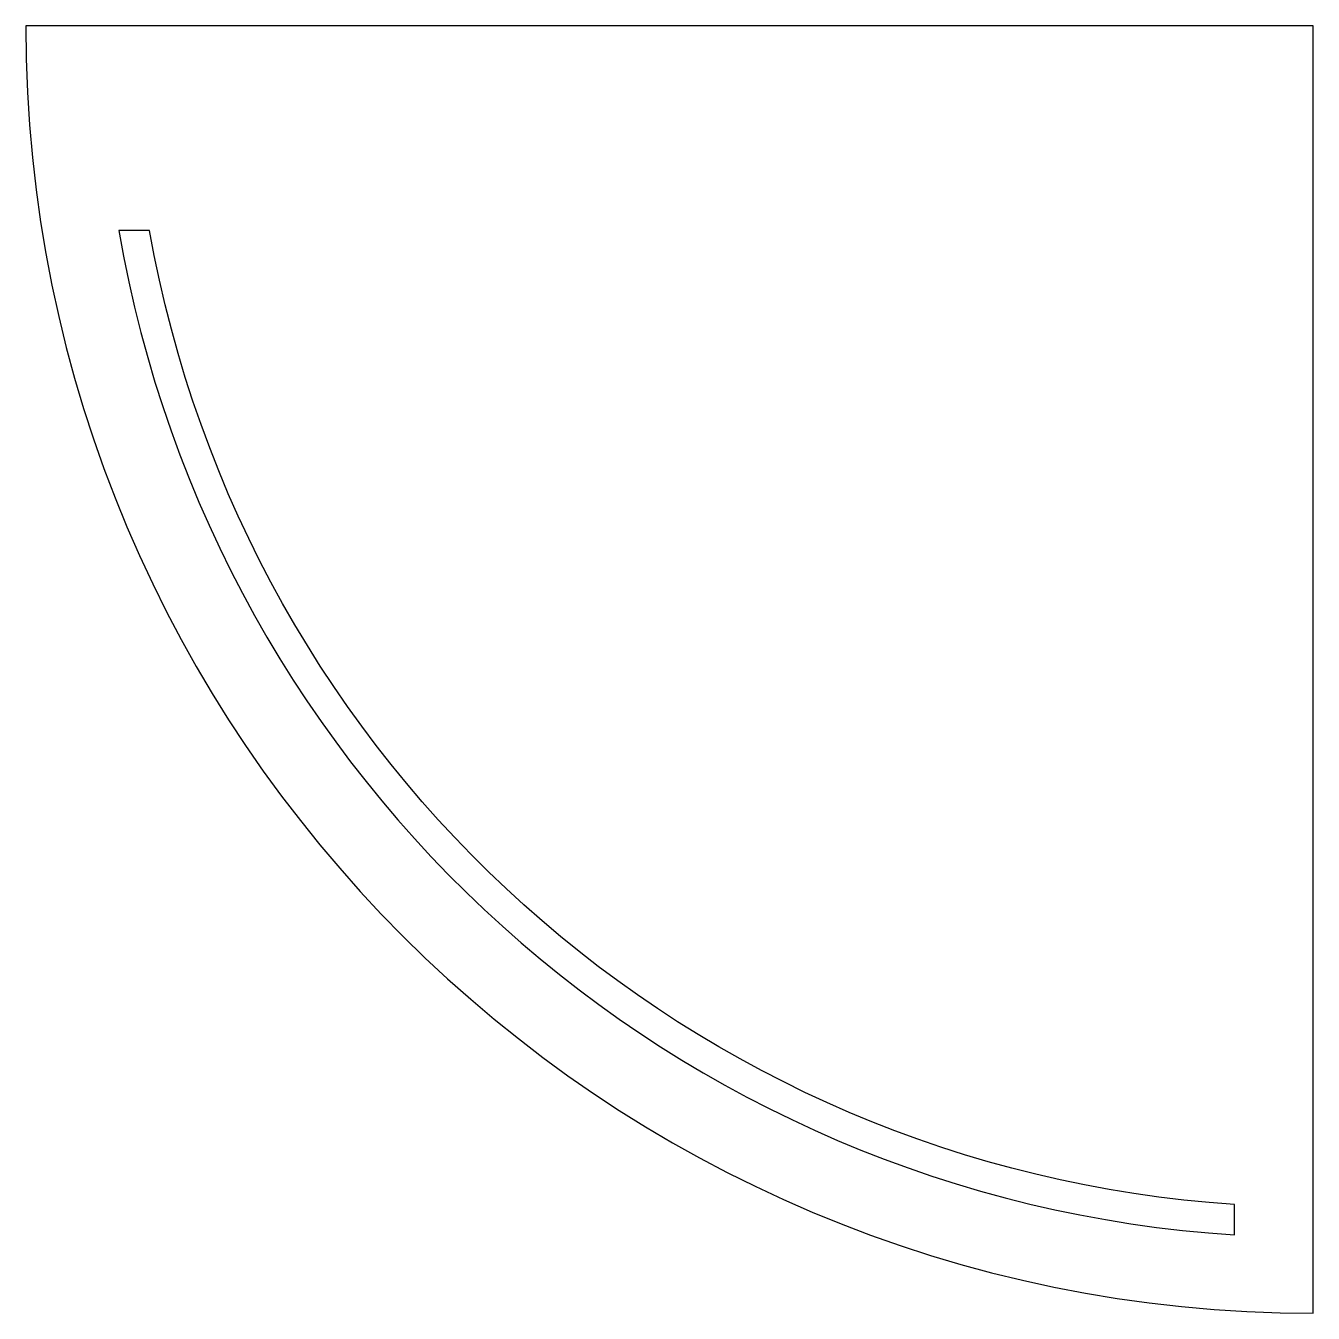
# Model space of a CAD drawing. Header units: millimetres. Extents: x 215 to 300, y -85 to 0.
import ezdxf

# ---------------------------------------------------------------- set-up
doc = ezdxf.new("R2010")
doc.units = ezdxf.units.MM
doc.layers.get('0').update_dxf_attribs({"linetype": 'CONTINUOUS'})

msp = doc.modelspace()

# ---------------------------------------------------------------- linework, layer by layer
for p, q in [((300, 0), (215, 0)), ((300, -85), (300, 0))]:
    msp.add_line(p, q)
msp.add_lwpolyline([(223.18, -13.516), (221.15, -13.516, 0.347011), (294.804, -79.831), (294.804, -77.827, -0.345313)], format="xyb", close=True)
msp.add_arc((300, 0), 85, 180, 270)

doc.saveas('drawing.dxf')
